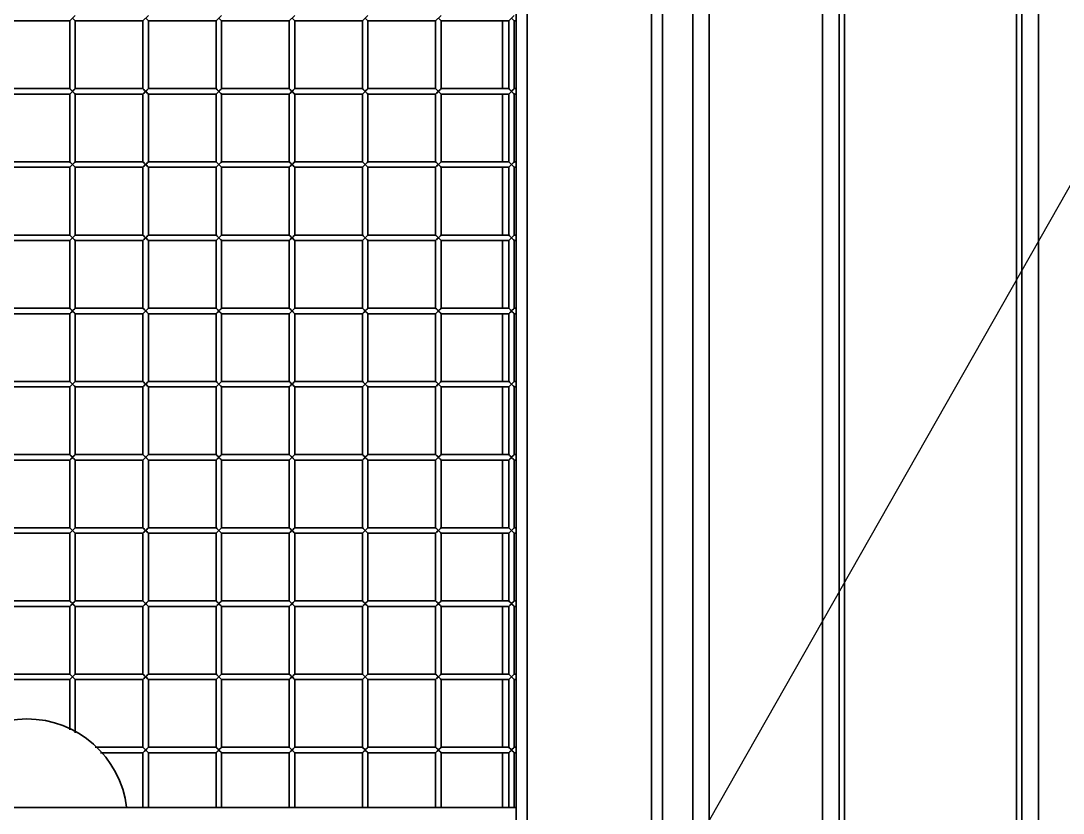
# Model space of a CAD drawing. Header units: millimetres. Extents: x 32496 to 166256, y 3504 to 23939.
# Drawn here: x 145660 to 146230, y 12489 to 12922 of the extents above; entities that cross this region are included whole.
import ezdxf

# ---------------------------------------------------------------- set-up
doc = ezdxf.new("R2010")
doc.units = ezdxf.units.MM
doc.layers.get('0').update_dxf_attribs({"lineweight": 35})
doc.layers.add('THICK', color=7, linetype='Continuous', lineweight=0)
doc.styles.add('TH_GBDIM', font='仿宋_GB2312.ttf', dxfattribs={"width": 0.8})
doc.dimstyles.new('TH_GBDIM', dxfattribs={"dimscale": 42, "dimtxt": 3, "dimasz": 3, "dimexe": 1.2, "dimexo": 0, "dimgap": 1, "dimtad": 1, "dimdec": 1, "dimdsep": 46, "dimtxsty": 'TH_GBDIM', "dimcen": 2.5, "dimdle": 252, "dimclrd": 4, "dimclre": 4, "dimclrt": 3, "dimadec": 0, "dimazin": 2, "dimtfac": 0.714286, "dimtdec": 1, "dimtmove": 0, "dimatfit": 3, "dimfxl": 1, "dimtolj": 1, "dimarcsym": 0})

# ---------------------------------------------------------------- blocks, each defined once
blk = doc.blocks.new('8-1250')
at = {"linetype": 'Continuous'}
for p, q in [((-2498.13, -34671.29), (-2498.13, -32152.29)), ((-2489.13, -32152.29), (-2489.13, -34671.29)), ((-2486.13, -32152.29), (-2486.13, -34671.29)), ((-2392.13, -32152.29), (-2392.13, -34671.29)), ((-2389.13, -32152.29), (-2389.13, -34671.29)), ((-2380.13, -32152.29), (-2380.13, -34671.29)), ((-2665.63, -33789.43), (-2665.63, -34414.79)), ((-2659.63, -34433.17), (-2659.63, -33790.41)), ((-2591.63, -33799.29), (-2591.63, -34424.29)), ((-2585.63, -34424.29), (-2585.63, -33799.29)), ((-2569.13, -34424.29), (-2569.13, -33799.29)), ((-2560.13, -34424.29), (-2560.13, -33799.29)), ((-2946.63, -33984.79), (-2909.63, -33984.79)), ((-2909.63, -33984.79), (-2906.63, -33981.79)), ((-2909.63, -33984.79), (-2909.63, -34021.79)), ((-2906.63, -33984.79), (-2908.13, -33983.29)), ((-2906.63, -33984.79), (-2906.63, -34021.79)), ((-2906.63, -33984.79), (-2869.63, -33984.79)), ((-2869.63, -33984.79), (-2866.63, -33981.79)), ((-2869.63, -33984.79), (-2869.63, -34021.79)), ((-2866.63, -33984.79), (-2868.13, -33983.29)), ((-2866.63, -33984.79), (-2866.63, -34021.79)), ((-2866.63, -33984.79), (-2829.63, -33984.79)), ((-2829.63, -33984.79), (-2826.63, -33981.79)), ((-2829.63, -33984.79), (-2829.63, -34021.79)), ((-2826.63, -33984.79), (-2828.13, -33983.29)), ((-2826.63, -33984.79), (-2826.63, -34021.79)), ((-2826.63, -33984.79), (-2789.63, -33984.79)), ((-2789.63, -33984.79), (-2786.63, -33981.79)), ((-2789.63, -33984.79), (-2789.63, -34021.79)), ((-2786.63, -33984.79), (-2788.13, -33983.29)), ((-2786.63, -33984.79), (-2786.63, -34021.79)), ((-2786.63, -33984.79), (-2749.63, -33984.79)), ((-2749.63, -33984.79), (-2746.63, -33981.79)), ((-2749.63, -33984.79), (-2749.63, -34021.79)), ((-2746.63, -33984.79), (-2748.13, -33983.29)), ((-2746.63, -33984.79), (-2746.63, -34021.79)), ((-2746.63, -33984.79), (-2709.63, -33984.79)), ((-2709.63, -33984.79), (-2706.63, -33981.79)), ((-2709.63, -33984.79), (-2709.63, -34021.79)), ((-2706.63, -33984.79), (-2708.13, -33983.29)), ((-2706.63, -33984.79), (-2706.63, -34021.79)), ((-2706.63, -33984.79), (-2669.63, -33984.79)), ((-2673.13, -34021.79), (-2673.13, -33984.79)), ((-2669.63, -33984.79), (-2666.63, -33981.79)), ((-2669.63, -33984.79), (-2669.63, -34021.79)), ((-2666.63, -33984.79), (-2668.13, -33983.29)), ((-2666.63, -33984.79), (-2666.63, -34021.79)), ((-2666.63, -33984.79), (-2665.63, -33984.79)), ((-2946.63, -34021.79), (-2909.63, -34021.79)), ((-2946.63, -34024.79), (-2909.63, -34024.79)), ((-2909.63, -34021.79), (-2908.13, -34023.29)), ((-2909.63, -34024.79), (-2906.63, -34021.79)), ((-2909.63, -34024.79), (-2909.63, -34061.79)), ((-2906.63, -34024.79), (-2908.13, -34023.29)), ((-2906.63, -34021.79), (-2869.63, -34021.79)), ((-2906.63, -34024.79), (-2906.63, -34061.79)), ((-2906.63, -34024.79), (-2869.63, -34024.79)), ((-2869.63, -34021.79), (-2868.13, -34023.29)), ((-2869.63, -34024.79), (-2866.63, -34021.79)), ((-2869.63, -34024.79), (-2869.63, -34061.79)), ((-2866.63, -34024.79), (-2868.13, -34023.29)), ((-2866.63, -34021.79), (-2829.63, -34021.79)), ((-2866.63, -34024.79), (-2866.63, -34061.79)), ((-2866.63, -34024.79), (-2829.63, -34024.79)), ((-2829.63, -34021.79), (-2828.13, -34023.29)), ((-2829.63, -34024.79), (-2826.63, -34021.79)), ((-2829.63, -34024.79), (-2829.63, -34061.79)), ((-2826.63, -34024.79), (-2828.13, -34023.29)), ((-2826.63, -34021.79), (-2789.63, -34021.79)), ((-2826.63, -34024.79), (-2826.63, -34061.79)), ((-2826.63, -34024.79), (-2789.63, -34024.79)), ((-2789.63, -34021.79), (-2788.13, -34023.29)), ((-2789.63, -34024.79), (-2786.63, -34021.79)), ((-2789.63, -34024.79), (-2789.63, -34061.79)), ((-2786.63, -34024.79), (-2788.13, -34023.29)), ((-2786.63, -34021.79), (-2749.63, -34021.79)), ((-2786.63, -34024.79), (-2786.63, -34061.79)), ((-2786.63, -34024.79), (-2749.63, -34024.79)), ((-2749.63, -34021.79), (-2748.13, -34023.29)), ((-2749.63, -34024.79), (-2746.63, -34021.79)), ((-2749.63, -34024.79), (-2749.63, -34061.79)), ((-2746.63, -34024.79), (-2748.13, -34023.29)), ((-2746.63, -34021.79), (-2709.63, -34021.79)), ((-2746.63, -34024.79), (-2746.63, -34061.79)), ((-2746.63, -34024.79), (-2709.63, -34024.79)), ((-2709.63, -34021.79), (-2708.13, -34023.29)), ((-2709.63, -34024.79), (-2706.63, -34021.79)), ((-2709.63, -34024.79), (-2709.63, -34061.79)), ((-2706.63, -34024.79), (-2708.13, -34023.29)), ((-2706.63, -34021.79), (-2669.63, -34021.79)), ((-2706.63, -34024.79), (-2706.63, -34061.79)), ((-2706.63, -34024.79), (-2669.63, -34024.79)), ((-2673.13, -34061.79), (-2673.13, -34024.79)), ((-2669.63, -34021.79), (-2668.13, -34023.29)), ((-2669.63, -34024.79), (-2666.63, -34021.79)), ((-2669.63, -34024.79), (-2669.63, -34061.79)), ((-2666.63, -34024.79), (-2668.13, -34023.29)), ((-2666.63, -34021.79), (-2665.63, -34021.79)), ((-2666.63, -34024.79), (-2666.63, -34061.79)), ((-2666.63, -34024.79), (-2665.63, -34024.79)), ((-2946.63, -34061.79), (-2909.63, -34061.79)), ((-2946.63, -34064.79), (-2909.63, -34064.79)), ((-2909.63, -34061.79), (-2908.13, -34063.29)), ((-2909.63, -34064.79), (-2906.63, -34061.79)), ((-2909.63, -34064.79), (-2909.63, -34101.79)), ((-2906.63, -34064.79), (-2908.13, -34063.29)), ((-2906.63, -34061.79), (-2869.63, -34061.79)), ((-2906.63, -34064.79), (-2906.63, -34101.79)), ((-2906.63, -34064.79), (-2869.63, -34064.79)), ((-2869.63, -34061.79), (-2868.13, -34063.29)), ((-2869.63, -34064.79), (-2866.63, -34061.79)), ((-2869.63, -34064.79), (-2869.63, -34101.79)), ((-2866.63, -34064.79), (-2868.13, -34063.29)), ((-2866.63, -34061.79), (-2829.63, -34061.79)), ((-2866.63, -34064.79), (-2866.63, -34101.79)), ((-2866.63, -34064.79), (-2829.63, -34064.79)), ((-2829.63, -34061.79), (-2828.13, -34063.29)), ((-2829.63, -34064.79), (-2826.63, -34061.79)), ((-2829.63, -34064.79), (-2829.63, -34101.79)), ((-2826.63, -34064.79), (-2828.13, -34063.29)), ((-2826.63, -34061.79), (-2789.63, -34061.79)), ((-2826.63, -34064.79), (-2826.63, -34101.79)), ((-2826.63, -34064.79), (-2789.63, -34064.79)), ((-2789.63, -34061.79), (-2788.13, -34063.29)), ((-2789.63, -34064.79), (-2786.63, -34061.79)), ((-2789.63, -34064.79), (-2789.63, -34101.79)), ((-2786.63, -34064.79), (-2788.13, -34063.29)), ((-2786.63, -34061.79), (-2749.63, -34061.79)), ((-2786.63, -34064.79), (-2786.63, -34101.79)), ((-2786.63, -34064.79), (-2749.63, -34064.79)), ((-2749.63, -34061.79), (-2748.13, -34063.29)), ((-2749.63, -34064.79), (-2746.63, -34061.79)), ((-2749.63, -34064.79), (-2749.63, -34101.79)), ((-2746.63, -34064.79), (-2748.13, -34063.29)), ((-2746.63, -34061.79), (-2709.63, -34061.79)), ((-2746.63, -34064.79), (-2746.63, -34101.79)), ((-2746.63, -34064.79), (-2709.63, -34064.79)), ((-2709.63, -34061.79), (-2708.13, -34063.29)), ((-2709.63, -34064.79), (-2706.63, -34061.79)), ((-2709.63, -34064.79), (-2709.63, -34101.79)), ((-2706.63, -34064.79), (-2708.13, -34063.29)), ((-2706.63, -34061.79), (-2669.63, -34061.79)), ((-2706.63, -34064.79), (-2706.63, -34101.79)), ((-2706.63, -34064.79), (-2669.63, -34064.79)), ((-2673.13, -34101.79), (-2673.13, -34064.79)), ((-2669.63, -34061.79), (-2668.13, -34063.29)), ((-2669.63, -34064.79), (-2666.63, -34061.79)), ((-2669.63, -34064.79), (-2669.63, -34101.79)), ((-2666.63, -34064.79), (-2668.13, -34063.29)), ((-2666.63, -34061.79), (-2665.63, -34061.79)), ((-2666.63, -34064.79), (-2666.63, -34101.79)), ((-2666.63, -34064.79), (-2665.63, -34064.79)), ((-2946.63, -34101.79), (-2909.63, -34101.79)), ((-2946.63, -34104.79), (-2909.63, -34104.79)), ((-2909.63, -34101.79), (-2908.13, -34103.29)), ((-2909.63, -34104.79), (-2906.63, -34101.79)), ((-2909.63, -34104.79), (-2909.63, -34141.79)), ((-2906.63, -34104.79), (-2908.13, -34103.29)), ((-2906.63, -34101.79), (-2869.63, -34101.79)), ((-2906.63, -34104.79), (-2906.63, -34141.79)), ((-2906.63, -34104.79), (-2869.63, -34104.79)), ((-2869.63, -34101.79), (-2868.13, -34103.29)), ((-2869.63, -34104.79), (-2866.63, -34101.79)), ((-2869.63, -34104.79), (-2869.63, -34141.79)), ((-2866.63, -34104.79), (-2868.13, -34103.29)), ((-2866.63, -34101.79), (-2829.63, -34101.79)), ((-2866.63, -34104.79), (-2866.63, -34141.79)), ((-2866.63, -34104.79), (-2829.63, -34104.79)), ((-2829.63, -34101.79), (-2828.13, -34103.29)), ((-2829.63, -34104.79), (-2826.63, -34101.79)), ((-2829.63, -34104.79), (-2829.63, -34141.79)), ((-2826.63, -34104.79), (-2828.13, -34103.29)), ((-2826.63, -34101.79), (-2789.63, -34101.79)), ((-2826.63, -34104.79), (-2826.63, -34141.79)), ((-2826.63, -34104.79), (-2789.63, -34104.79)), ((-2789.63, -34101.79), (-2788.13, -34103.29)), ((-2789.63, -34104.79), (-2786.63, -34101.79)), ((-2789.63, -34104.79), (-2789.63, -34141.79)), ((-2786.63, -34104.79), (-2788.13, -34103.29)), ((-2786.63, -34101.79), (-2749.63, -34101.79)), ((-2786.63, -34104.79), (-2786.63, -34141.79)), ((-2786.63, -34104.79), (-2749.63, -34104.79)), ((-2749.63, -34101.79), (-2748.13, -34103.29)), ((-2749.63, -34104.79), (-2746.63, -34101.79)), ((-2749.63, -34104.79), (-2749.63, -34141.79)), ((-2746.63, -34104.79), (-2748.13, -34103.29)), ((-2746.63, -34101.79), (-2709.63, -34101.79)), ((-2746.63, -34104.79), (-2746.63, -34141.79)), ((-2746.63, -34104.79), (-2709.63, -34104.79)), ((-2709.63, -34101.79), (-2708.13, -34103.29)), ((-2709.63, -34104.79), (-2706.63, -34101.79)), ((-2709.63, -34104.79), (-2709.63, -34141.79)), ((-2706.63, -34104.79), (-2708.13, -34103.29)), ((-2706.63, -34101.79), (-2669.63, -34101.79)), ((-2706.63, -34104.79), (-2706.63, -34141.79)), ((-2706.63, -34104.79), (-2669.63, -34104.79)), ((-2673.13, -34141.79), (-2673.13, -34104.79)), ((-2669.63, -34101.79), (-2668.13, -34103.29)), ((-2669.63, -34104.79), (-2666.63, -34101.79)), ((-2669.63, -34104.79), (-2669.63, -34141.79)), ((-2666.63, -34104.79), (-2668.13, -34103.29)), ((-2666.63, -34101.79), (-2665.63, -34101.79)), ((-2666.63, -34104.79), (-2666.63, -34141.79)), ((-2666.63, -34104.79), (-2665.63, -34104.79)), ((-2946.63, -34141.79), (-2909.63, -34141.79)), ((-2946.63, -34144.79), (-2909.63, -34144.79)), ((-2909.63, -34141.79), (-2908.13, -34143.29)), ((-2909.63, -34144.79), (-2906.63, -34141.79)), ((-2909.63, -34144.79), (-2909.63, -34181.79)), ((-2906.63, -34144.79), (-2908.13, -34143.29)), ((-2906.63, -34141.79), (-2869.63, -34141.79)), ((-2906.63, -34144.79), (-2906.63, -34181.79)), ((-2906.63, -34144.79), (-2869.63, -34144.79)), ((-2869.63, -34141.79), (-2868.13, -34143.29)), ((-2869.63, -34144.79), (-2866.63, -34141.79)), ((-2869.63, -34144.79), (-2869.63, -34181.79)), ((-2866.63, -34144.79), (-2868.13, -34143.29)), ((-2866.63, -34141.79), (-2829.63, -34141.79)), ((-2866.63, -34144.79), (-2866.63, -34181.79)), ((-2866.63, -34144.79), (-2829.63, -34144.79)), ((-2829.63, -34141.79), (-2828.13, -34143.29)), ((-2829.63, -34144.79), (-2826.63, -34141.79)), ((-2829.63, -34144.79), (-2829.63, -34181.79)), ((-2826.63, -34144.79), (-2828.13, -34143.29)), ((-2826.63, -34141.79), (-2789.63, -34141.79)), ((-2826.63, -34144.79), (-2826.63, -34181.79)), ((-2826.63, -34144.79), (-2789.63, -34144.79)), ((-2789.63, -34141.79), (-2788.13, -34143.29)), ((-2789.63, -34144.79), (-2786.63, -34141.79)), ((-2789.63, -34144.79), (-2789.63, -34181.79)), ((-2786.63, -34144.79), (-2788.13, -34143.29)), ((-2786.63, -34141.79), (-2749.63, -34141.79)), ((-2786.63, -34144.79), (-2786.63, -34181.79)), ((-2786.63, -34144.79), (-2749.63, -34144.79)), ((-2749.63, -34141.79), (-2748.13, -34143.29)), ((-2749.63, -34144.79), (-2746.63, -34141.79)), ((-2749.63, -34144.79), (-2749.63, -34181.79)), ((-2746.63, -34144.79), (-2748.13, -34143.29)), ((-2746.63, -34141.79), (-2709.63, -34141.79)), ((-2746.63, -34144.79), (-2746.63, -34181.79)), ((-2746.63, -34144.79), (-2709.63, -34144.79)), ((-2709.63, -34141.79), (-2708.13, -34143.29)), ((-2709.63, -34144.79), (-2706.63, -34141.79)), ((-2709.63, -34144.79), (-2709.63, -34181.79)), ((-2706.63, -34144.79), (-2708.13, -34143.29)), ((-2706.63, -34141.79), (-2669.63, -34141.79)), ((-2706.63, -34144.79), (-2706.63, -34181.79)), ((-2706.63, -34144.79), (-2669.63, -34144.79)), ((-2673.13, -34181.79), (-2673.13, -34144.79)), ((-2669.63, -34141.79), (-2668.13, -34143.29)), ((-2669.63, -34144.79), (-2666.63, -34141.79)), ((-2669.63, -34144.79), (-2669.63, -34181.79)), ((-2666.63, -34144.79), (-2668.13, -34143.29)), ((-2666.63, -34141.79), (-2665.63, -34141.79)), ((-2666.63, -34144.79), (-2666.63, -34181.79)), ((-2666.63, -34144.79), (-2665.63, -34144.79)), ((-2946.63, -34181.79), (-2909.63, -34181.79)), ((-2946.63, -34184.79), (-2909.63, -34184.79)), ((-2909.63, -34181.79), (-2908.13, -34183.29)), ((-2909.63, -34184.79), (-2906.63, -34181.79)), ((-2909.63, -34184.79), (-2909.63, -34221.79)), ((-2906.63, -34184.79), (-2908.13, -34183.29)), ((-2906.63, -34181.79), (-2869.63, -34181.79)), ((-2906.63, -34184.79), (-2906.63, -34221.79)), ((-2906.63, -34184.79), (-2869.63, -34184.79)), ((-2869.63, -34181.79), (-2868.13, -34183.29)), ((-2869.63, -34184.79), (-2866.63, -34181.79)), ((-2869.63, -34184.79), (-2869.63, -34221.79)), ((-2866.63, -34184.79), (-2868.13, -34183.29)), ((-2866.63, -34181.79), (-2829.63, -34181.79)), ((-2866.63, -34184.79), (-2866.63, -34221.79)), ((-2866.63, -34184.79), (-2829.63, -34184.79)), ((-2829.63, -34181.79), (-2828.13, -34183.29)), ((-2829.63, -34184.79), (-2826.63, -34181.79)), ((-2829.63, -34184.79), (-2829.63, -34221.79)), ((-2826.63, -34184.79), (-2828.13, -34183.29)), ((-2826.63, -34181.79), (-2789.63, -34181.79)), ((-2826.63, -34184.79), (-2826.63, -34221.79)), ((-2826.63, -34184.79), (-2789.63, -34184.79)), ((-2789.63, -34181.79), (-2788.13, -34183.29)), ((-2789.63, -34184.79), (-2786.63, -34181.79)), ((-2789.63, -34184.79), (-2789.63, -34221.79)), ((-2786.63, -34184.79), (-2788.13, -34183.29)), ((-2786.63, -34181.79), (-2749.63, -34181.79)), ((-2786.63, -34184.79), (-2786.63, -34221.79)), ((-2786.63, -34184.79), (-2749.63, -34184.79)), ((-2749.63, -34181.79), (-2748.13, -34183.29)), ((-2749.63, -34184.79), (-2746.63, -34181.79)), ((-2749.63, -34184.79), (-2749.63, -34221.79)), ((-2746.63, -34184.79), (-2748.13, -34183.29)), ((-2746.63, -34181.79), (-2709.63, -34181.79)), ((-2746.63, -34184.79), (-2746.63, -34221.79)), ((-2746.63, -34184.79), (-2709.63, -34184.79)), ((-2709.63, -34181.79), (-2708.13, -34183.29)), ((-2709.63, -34184.79), (-2706.63, -34181.79)), ((-2709.63, -34184.79), (-2709.63, -34221.79)), ((-2706.63, -34184.79), (-2708.13, -34183.29)), ((-2706.63, -34181.79), (-2669.63, -34181.79)), ((-2706.63, -34184.79), (-2706.63, -34221.79)), ((-2706.63, -34184.79), (-2669.63, -34184.79)), ((-2673.13, -34221.79), (-2673.13, -34184.79)), ((-2669.63, -34181.79), (-2668.13, -34183.29)), ((-2669.63, -34184.79), (-2666.63, -34181.79)), ((-2669.63, -34184.79), (-2669.63, -34221.79)), ((-2666.63, -34184.79), (-2668.13, -34183.29)), ((-2666.63, -34181.79), (-2665.63, -34181.79)), ((-2666.63, -34184.79), (-2666.63, -34221.79)), ((-2666.63, -34184.79), (-2665.63, -34184.79)), ((-2946.63, -34221.79), (-2909.63, -34221.79)), ((-2946.63, -34224.79), (-2909.63, -34224.79)), ((-2909.63, -34221.79), (-2908.13, -34223.29)), ((-2909.63, -34224.79), (-2906.63, -34221.79)), ((-2909.63, -34224.79), (-2909.63, -34261.79)), ((-2906.63, -34224.79), (-2908.13, -34223.29)), ((-2906.63, -34221.79), (-2869.63, -34221.79)), ((-2906.63, -34224.79), (-2906.63, -34261.79)), ((-2906.63, -34224.79), (-2869.63, -34224.79)), ((-2869.63, -34221.79), (-2868.13, -34223.29)), ((-2869.63, -34224.79), (-2866.63, -34221.79)), ((-2869.63, -34224.79), (-2869.63, -34261.79)), ((-2866.63, -34224.79), (-2868.13, -34223.29)), ((-2866.63, -34221.79), (-2829.63, -34221.79)), ((-2866.63, -34224.79), (-2866.63, -34261.79)), ((-2866.63, -34224.79), (-2829.63, -34224.79)), ((-2829.63, -34221.79), (-2828.13, -34223.29)), ((-2829.63, -34224.79), (-2826.63, -34221.79)), ((-2829.63, -34224.79), (-2829.63, -34261.79)), ((-2826.63, -34224.79), (-2828.13, -34223.29)), ((-2826.63, -34221.79), (-2789.63, -34221.79)), ((-2826.63, -34224.79), (-2826.63, -34261.79)), ((-2826.63, -34224.79), (-2789.63, -34224.79)), ((-2789.63, -34221.79), (-2788.13, -34223.29)), ((-2789.63, -34224.79), (-2786.63, -34221.79)), ((-2789.63, -34224.79), (-2789.63, -34261.79)), ((-2786.63, -34224.79), (-2788.13, -34223.29)), ((-2786.63, -34221.79), (-2749.63, -34221.79)), ((-2786.63, -34224.79), (-2786.63, -34261.79)), ((-2786.63, -34224.79), (-2749.63, -34224.79)), ((-2749.63, -34221.79), (-2748.13, -34223.29)), ((-2749.63, -34224.79), (-2746.63, -34221.79)), ((-2749.63, -34224.79), (-2749.63, -34261.79)), ((-2746.63, -34224.79), (-2748.13, -34223.29)), ((-2746.63, -34221.79), (-2709.63, -34221.79)), ((-2746.63, -34224.79), (-2746.63, -34261.79)), ((-2746.63, -34224.79), (-2709.63, -34224.79)), ((-2709.63, -34221.79), (-2708.13, -34223.29)), ((-2709.63, -34224.79), (-2706.63, -34221.79)), ((-2709.63, -34224.79), (-2709.63, -34261.79)), ((-2706.63, -34224.79), (-2708.13, -34223.29)), ((-2706.63, -34221.79), (-2669.63, -34221.79)), ((-2706.63, -34224.79), (-2706.63, -34261.79)), ((-2706.63, -34224.79), (-2669.63, -34224.79)), ((-2673.13, -34261.79), (-2673.13, -34224.79)), ((-2669.63, -34221.79), (-2668.13, -34223.29)), ((-2669.63, -34224.79), (-2666.63, -34221.79)), ((-2669.63, -34224.79), (-2669.63, -34261.79)), ((-2666.63, -34224.79), (-2668.13, -34223.29)), ((-2666.63, -34221.79), (-2665.63, -34221.79)), ((-2666.63, -34224.79), (-2666.63, -34261.79)), ((-2666.63, -34224.79), (-2665.63, -34224.79)), ((-2946.63, -34261.79), (-2909.63, -34261.79)), ((-2909.63, -34261.79), (-2908.13, -34263.29)), ((-2909.63, -34264.79), (-2906.63, -34261.79)), ((-2906.63, -34264.79), (-2908.13, -34263.29)), ((-2906.63, -34261.79), (-2869.63, -34261.79)), ((-2869.63, -34261.79), (-2868.13, -34263.29)), ((-2869.63, -34264.79), (-2866.63, -34261.79)), ((-2866.63, -34264.79), (-2868.13, -34263.29)), ((-2866.63, -34261.79), (-2829.63, -34261.79)), ((-2829.63, -34261.79), (-2828.13, -34263.29)), ((-2829.63, -34264.79), (-2826.63, -34261.79)), ((-2826.63, -34264.79), (-2828.13, -34263.29)), ((-2826.63, -34261.79), (-2789.63, -34261.79)), ((-2789.63, -34261.79), (-2788.13, -34263.29)), ((-2789.63, -34264.79), (-2786.63, -34261.79)), ((-2786.63, -34264.79), (-2788.13, -34263.29)), ((-2786.63, -34261.79), (-2749.63, -34261.79)), ((-2749.63, -34261.79), (-2748.13, -34263.29)), ((-2749.63, -34264.79), (-2746.63, -34261.79)), ((-2746.63, -34264.79), (-2748.13, -34263.29)), ((-2746.63, -34261.79), (-2709.63, -34261.79)), ((-2709.63, -34261.79), (-2708.13, -34263.29)), ((-2709.63, -34264.79), (-2706.63, -34261.79)), ((-2706.63, -34264.79), (-2708.13, -34263.29)), ((-2706.63, -34261.79), (-2669.63, -34261.79)), ((-2669.63, -34261.79), (-2666.63, -34264.79)), ((-2669.63, -34264.79), (-2666.63, -34261.79)), ((-2666.63, -34261.79), (-2665.63, -34261.79)), ((-2946.63, -34264.79), (-2909.63, -34264.79)), ((-2909.63, -34264.79), (-2909.63, -34301.79)), ((-2906.63, -34264.79), (-2906.63, -34301.79)), ((-2906.63, -34264.79), (-2869.63, -34264.79)), ((-2869.63, -34264.79), (-2869.63, -34301.79)), ((-2866.63, -34264.79), (-2866.63, -34301.79)), ((-2866.63, -34264.79), (-2829.63, -34264.79)), ((-2829.63, -34264.79), (-2829.63, -34301.79)), ((-2826.63, -34264.79), (-2826.63, -34301.79)), ((-2826.63, -34264.79), (-2789.63, -34264.79)), ((-2789.63, -34264.79), (-2789.63, -34301.79)), ((-2786.63, -34264.79), (-2786.63, -34301.79)), ((-2786.63, -34264.79), (-2749.63, -34264.79)), ((-2749.63, -34264.79), (-2749.63, -34301.79)), ((-2746.63, -34264.79), (-2746.63, -34301.79)), ((-2746.63, -34264.79), (-2709.63, -34264.79)), ((-2709.63, -34264.79), (-2709.63, -34301.79)), ((-2706.63, -34264.79), (-2706.63, -34301.79)), ((-2706.63, -34264.79), (-2669.63, -34264.79)), ((-2673.13, -34301.79), (-2673.13, -34264.79)), ((-2669.63, -34264.79), (-2669.63, -34301.79)), ((-2666.63, -34264.79), (-2666.63, -34301.79)), ((-2666.63, -34264.79), (-2665.63, -34264.79)), ((-2946.63, -34301.79), (-2909.63, -34301.79)), ((-2909.63, -34301.79), (-2908.13, -34303.29)), ((-2909.63, -34304.79), (-2906.63, -34301.79)), ((-2906.63, -34304.79), (-2908.13, -34303.29)), ((-2906.63, -34301.79), (-2869.63, -34301.79)), ((-2869.63, -34301.79), (-2868.13, -34303.29)), ((-2869.63, -34304.79), (-2866.63, -34301.79)), ((-2866.63, -34304.79), (-2868.13, -34303.29)), ((-2866.63, -34301.79), (-2829.63, -34301.79)), ((-2829.63, -34301.79), (-2828.13, -34303.29)), ((-2829.63, -34304.79), (-2826.63, -34301.79)), ((-2826.63, -34304.79), (-2828.13, -34303.29)), ((-2826.63, -34301.79), (-2789.63, -34301.79)), ((-2789.63, -34301.79), (-2788.13, -34303.29)), ((-2789.63, -34304.79), (-2786.63, -34301.79)), ((-2786.63, -34304.79), (-2788.13, -34303.29)), ((-2786.63, -34301.79), (-2749.63, -34301.79)), ((-2749.63, -34301.79), (-2748.13, -34303.29)), ((-2749.63, -34304.79), (-2746.63, -34301.79)), ((-2746.63, -34304.79), (-2748.13, -34303.29)), ((-2746.63, -34301.79), (-2709.63, -34301.79)), ((-2709.63, -34301.79), (-2706.63, -34304.79)), ((-2709.63, -34304.79), (-2706.63, -34301.79)), ((-2706.63, -34301.79), (-2669.63, -34301.79)), ((-2669.63, -34301.79), (-2666.63, -34304.79)), ((-2669.63, -34304.79), (-2666.63, -34301.79)), ((-2666.63, -34301.79), (-2665.63, -34301.79)), ((-2946.63, -34304.79), (-2909.63, -34304.79)), ((-2909.63, -34304.79), (-2909.63, -34341.79)), ((-2906.63, -34304.79), (-2906.63, -34341.79)), ((-2906.63, -34304.79), (-2869.63, -34304.79)), ((-2869.63, -34304.79), (-2869.63, -34341.79)), ((-2866.63, -34304.79), (-2866.63, -34341.79)), ((-2866.63, -34304.79), (-2829.63, -34304.79)), ((-2829.63, -34304.79), (-2829.63, -34341.79)), ((-2826.63, -34304.79), (-2826.63, -34341.79)), ((-2826.63, -34304.79), (-2789.63, -34304.79)), ((-2789.63, -34304.79), (-2789.63, -34341.79)), ((-2786.63, -34304.79), (-2786.63, -34341.79)), ((-2786.63, -34304.79), (-2749.63, -34304.79)), ((-2749.63, -34304.79), (-2749.63, -34341.79)), ((-2746.63, -34304.79), (-2746.63, -34341.79)), ((-2746.63, -34304.79), (-2709.63, -34304.79)), ((-2709.63, -34304.79), (-2709.63, -34341.79)), ((-2706.63, -34304.79), (-2706.63, -34341.79)), ((-2706.63, -34304.79), (-2669.63, -34304.79)), ((-2673.13, -34341.79), (-2673.13, -34304.79)), ((-2669.63, -34304.79), (-2669.63, -34341.79)), ((-2666.63, -34304.79), (-2666.63, -34341.79)), ((-2666.63, -34304.79), (-2665.63, -34304.79)), ((-2946.63, -34341.79), (-2909.63, -34341.79)), ((-2909.63, -34341.79), (-2908.13, -34343.29)), ((-2909.63, -34344.79), (-2906.63, -34341.79)), ((-2906.63, -34344.79), (-2908.13, -34343.29)), ((-2906.63, -34341.79), (-2869.63, -34341.79)), ((-2869.63, -34341.79), (-2868.13, -34343.29)), ((-2869.63, -34344.79), (-2866.63, -34341.79)), ((-2866.63, -34344.79), (-2868.13, -34343.29)), ((-2866.63, -34341.79), (-2829.63, -34341.79)), ((-2829.63, -34341.79), (-2828.13, -34343.29)), ((-2829.63, -34344.79), (-2826.63, -34341.79)), ((-2826.63, -34344.79), (-2828.13, -34343.29)), ((-2826.63, -34341.79), (-2789.63, -34341.79)), ((-2789.63, -34341.79), (-2788.13, -34343.29)), ((-2789.63, -34344.79), (-2786.63, -34341.79)), ((-2786.63, -34344.79), (-2788.13, -34343.29)), ((-2786.63, -34341.79), (-2749.63, -34341.79)), ((-2749.63, -34341.79), (-2746.63, -34344.79)), ((-2749.63, -34344.79), (-2746.63, -34341.79)), ((-2746.63, -34341.79), (-2709.63, -34341.79)), ((-2709.63, -34341.79), (-2706.63, -34344.79)), ((-2709.63, -34344.79), (-2706.63, -34341.79)), ((-2706.63, -34341.79), (-2669.63, -34341.79)), ((-2669.63, -34341.79), (-2666.63, -34344.79)), ((-2669.63, -34344.79), (-2666.63, -34341.79)), ((-2666.63, -34341.79), (-2665.63, -34341.79)), ((-2946.63, -34344.79), (-2909.63, -34344.79)), ((-2909.63, -34344.79), (-2909.63, -34372.31)), ((-2906.63, -34344.79), (-2906.63, -34373.81)), ((-2906.63, -34344.79), (-2869.63, -34344.79)), ((-2869.63, -34344.79), (-2869.63, -34381.79)), ((-2866.63, -34344.79), (-2866.63, -34381.79)), ((-2866.63, -34344.79), (-2829.63, -34344.79)), ((-2829.63, -34344.79), (-2829.63, -34381.79)), ((-2826.63, -34344.79), (-2826.63, -34381.79)), ((-2826.63, -34344.79), (-2789.63, -34344.79)), ((-2789.63, -34344.79), (-2789.63, -34381.79)), ((-2786.63, -34344.79), (-2786.63, -34381.79)), ((-2786.63, -34344.79), (-2749.63, -34344.79)), ((-2749.63, -34344.79), (-2749.63, -34381.79)), ((-2746.63, -34344.79), (-2746.63, -34381.79)), ((-2746.63, -34344.79), (-2709.63, -34344.79)), ((-2709.63, -34344.79), (-2709.63, -34381.79)), ((-2706.63, -34344.79), (-2706.63, -34381.79)), ((-2706.63, -34344.79), (-2669.63, -34344.79)), ((-2673.13, -34381.79), (-2673.13, -34344.79)), ((-2669.63, -34344.79), (-2669.63, -34381.79)), ((-2666.63, -34344.79), (-2666.63, -34381.79)), ((-2666.63, -34344.79), (-2665.63, -34344.79)), ((-2895.84, -34381.79), (-2869.63, -34381.79)), ((-2869.63, -34381.79), (-2868.13, -34383.29)), ((-2869.63, -34384.79), (-2866.63, -34381.79)), ((-2866.63, -34384.79), (-2868.13, -34383.29)), ((-2866.63, -34381.79), (-2829.63, -34381.79)), ((-2829.63, -34381.79), (-2828.13, -34383.29)), ((-2829.63, -34384.79), (-2826.63, -34381.79)), ((-2826.63, -34384.79), (-2828.13, -34383.29)), ((-2826.63, -34381.79), (-2789.63, -34381.79)), ((-2789.63, -34381.79), (-2786.63, -34384.79)), ((-2789.63, -34384.79), (-2786.63, -34381.79)), ((-2786.63, -34381.79), (-2749.63, -34381.79)), ((-2749.63, -34381.79), (-2746.63, -34384.79)), ((-2749.63, -34384.79), (-2746.63, -34381.79)), ((-2746.63, -34381.79), (-2709.63, -34381.79)), ((-2709.63, -34381.79), (-2706.63, -34384.79)), ((-2709.63, -34384.79), (-2706.63, -34381.79)), ((-2706.63, -34381.79), (-2669.63, -34381.79)), ((-2669.63, -34381.79), (-2666.63, -34384.79)), ((-2669.63, -34384.79), (-2666.63, -34381.79)), ((-2666.63, -34381.79), (-2665.63, -34381.79)), ((-2892.81, -34384.79), (-2869.63, -34384.79)), ((-2869.63, -34384.79), (-2869.63, -34414.79)), ((-2866.63, -34384.79), (-2866.63, -34414.79)), ((-2866.63, -34384.79), (-2829.63, -34384.79)), ((-2829.63, -34384.79), (-2829.63, -34414.79)), ((-2826.63, -34384.79), (-2826.63, -34414.79)), ((-2826.63, -34384.79), (-2789.63, -34384.79)), ((-2789.63, -34384.79), (-2789.63, -34414.79)), ((-2786.63, -34384.79), (-2786.63, -34414.79)), ((-2786.63, -34384.79), (-2749.63, -34384.79)), ((-2749.63, -34384.79), (-2749.63, -34414.79)), ((-2746.63, -34384.79), (-2746.63, -34414.79)), ((-2746.63, -34384.79), (-2709.63, -34384.79)), ((-2709.63, -34384.79), (-2709.63, -34414.79)), ((-2706.63, -34384.79), (-2706.63, -34414.79)), ((-2706.63, -34384.79), (-2669.63, -34384.79)), ((-2673.13, -34414.79), (-2673.13, -34384.79)), ((-2669.63, -34384.79), (-2669.63, -34414.79)), ((-2666.63, -34384.79), (-2666.63, -34414.79)), ((-2666.63, -34384.79), (-2665.63, -34384.79)), ((-2665.63, -34414.79), (-3291.63, -34414.79)), ((-2665.63, -34434.15), (-2665.63, -34414.79))]:
    blk.add_line(p, q, dxfattribs=at)
for points in [[(-2909.51, -34021.9), (-2909.2, -34022.22), (-2908.71, -34022.71), (-2907.54, -34023.88)], [(-2908.13, -34023.29), (-2908.72, -34023.88), (-2909.19, -34024.35)], [(-2908.13, -34023.29), (-2907.54, -34022.7), (-2907.07, -34022.23), (-2906.74, -34021.9)], [(-2906.74, -34024.67), (-2907.07, -34024.35), (-2907.54, -34023.88)], [(-2869.51, -34021.9), (-2869.2, -34022.22), (-2868.71, -34022.71), (-2867.54, -34023.88)], [(-2868.13, -34023.29), (-2868.72, -34023.88), (-2869.19, -34024.35)], [(-2868.13, -34023.29), (-2867.54, -34022.7), (-2867.07, -34022.23), (-2866.74, -34021.9)], [(-2866.74, -34024.67), (-2867.07, -34024.35), (-2867.54, -34023.88)], [(-2829.51, -34021.9), (-2829.2, -34022.22), (-2828.71, -34022.71), (-2827.54, -34023.88)], [(-2828.13, -34023.29), (-2828.72, -34023.88), (-2829.19, -34024.35)], [(-2828.13, -34023.29), (-2827.54, -34022.7), (-2827.07, -34022.23), (-2826.74, -34021.9)], [(-2826.74, -34024.67), (-2827.07, -34024.35), (-2827.54, -34023.88)], [(-2789.51, -34021.9), (-2789.2, -34022.22), (-2788.71, -34022.71), (-2787.54, -34023.88)], [(-2788.13, -34023.29), (-2788.72, -34023.88), (-2789.19, -34024.35)], [(-2788.13, -34023.29), (-2787.54, -34022.7), (-2787.07, -34022.23), (-2786.74, -34021.9)], [(-2786.74, -34024.67), (-2787.07, -34024.35), (-2787.54, -34023.88)], [(-2749.51, -34021.9), (-2749.2, -34022.22), (-2748.71, -34022.71), (-2747.54, -34023.88)], [(-2748.13, -34023.29), (-2748.72, -34023.88), (-2749.19, -34024.35)], [(-2748.13, -34023.29), (-2747.54, -34022.7), (-2747.07, -34022.23), (-2746.74, -34021.9)], [(-2746.74, -34024.67), (-2747.07, -34024.35), (-2747.54, -34023.88)], [(-2709.51, -34021.9), (-2709.2, -34022.22), (-2708.71, -34022.71), (-2707.54, -34023.88)], [(-2708.13, -34023.29), (-2708.72, -34023.88), (-2709.19, -34024.35)], [(-2708.13, -34023.29), (-2707.54, -34022.7), (-2707.07, -34022.23), (-2706.74, -34021.9)], [(-2706.74, -34024.67), (-2707.07, -34024.35), (-2707.54, -34023.88)], [(-2669.51, -34021.9), (-2669.2, -34022.22), (-2668.71, -34022.71), (-2667.54, -34023.88)], [(-2668.13, -34023.29), (-2668.72, -34023.88), (-2669.19, -34024.35)], [(-2668.13, -34023.29), (-2667.54, -34022.7), (-2667.07, -34022.23), (-2666.74, -34021.9)], [(-2666.74, -34024.67), (-2667.07, -34024.35), (-2667.54, -34023.88)], [(-2909.51, -34061.9), (-2909.2, -34062.22), (-2908.71, -34062.71), (-2907.54, -34063.88)], [(-2908.13, -34063.29), (-2908.72, -34063.88), (-2909.19, -34064.35)], [(-2908.13, -34063.29), (-2907.54, -34062.7), (-2907.07, -34062.23), (-2906.74, -34061.9)], [(-2906.74, -34064.67), (-2907.07, -34064.35), (-2907.54, -34063.88)], [(-2869.51, -34061.9), (-2869.2, -34062.22), (-2868.71, -34062.71), (-2867.54, -34063.88)], [(-2868.13, -34063.29), (-2868.72, -34063.88), (-2869.19, -34064.35)], [(-2868.13, -34063.29), (-2867.54, -34062.7), (-2867.07, -34062.23), (-2866.74, -34061.9)], [(-2866.74, -34064.67), (-2867.07, -34064.35), (-2867.54, -34063.88)], [(-2829.51, -34061.9), (-2829.2, -34062.22), (-2828.71, -34062.71), (-2827.54, -34063.88)], [(-2828.13, -34063.29), (-2828.72, -34063.88), (-2829.19, -34064.35)], [(-2828.13, -34063.29), (-2827.54, -34062.7), (-2827.07, -34062.23), (-2826.74, -34061.9)], [(-2826.74, -34064.67), (-2827.07, -34064.35), (-2827.54, -34063.88)], [(-2789.51, -34061.9), (-2789.2, -34062.22), (-2788.71, -34062.71), (-2787.54, -34063.88)], [(-2788.13, -34063.29), (-2788.72, -34063.88), (-2789.19, -34064.35)], [(-2788.13, -34063.29), (-2787.54, -34062.7), (-2787.07, -34062.23), (-2786.74, -34061.9)], [(-2786.74, -34064.67), (-2787.07, -34064.35), (-2787.54, -34063.88)], [(-2749.51, -34061.9), (-2749.2, -34062.22), (-2748.71, -34062.71), (-2747.54, -34063.88)], [(-2748.13, -34063.29), (-2748.72, -34063.88), (-2749.19, -34064.35)], [(-2748.13, -34063.29), (-2747.54, -34062.7), (-2747.07, -34062.23), (-2746.74, -34061.9)], [(-2746.74, -34064.67), (-2747.07, -34064.35), (-2747.54, -34063.88)], [(-2709.51, -34061.9), (-2709.2, -34062.22), (-2708.71, -34062.71), (-2707.54, -34063.88)], [(-2708.13, -34063.29), (-2708.72, -34063.88), (-2709.19, -34064.35)], [(-2708.13, -34063.29), (-2707.54, -34062.7), (-2707.07, -34062.23), (-2706.74, -34061.9)], [(-2706.74, -34064.67), (-2707.07, -34064.35), (-2707.54, -34063.88)], [(-2669.51, -34061.9), (-2669.2, -34062.22), (-2668.71, -34062.71), (-2667.54, -34063.88)], [(-2668.13, -34063.29), (-2668.72, -34063.88), (-2669.19, -34064.35)], [(-2668.13, -34063.29), (-2667.54, -34062.7), (-2667.07, -34062.23), (-2666.74, -34061.9)], [(-2666.74, -34064.67), (-2667.07, -34064.35), (-2667.54, -34063.88)], [(-2909.51, -34101.9), (-2909.2, -34102.22), (-2908.71, -34102.71), (-2907.54, -34103.88)], [(-2908.13, -34103.29), (-2908.72, -34103.88), (-2909.19, -34104.35)], [(-2908.13, -34103.29), (-2907.54, -34102.7), (-2907.07, -34102.23), (-2906.74, -34101.9)], [(-2906.74, -34104.67), (-2907.07, -34104.35), (-2907.54, -34103.88)], [(-2869.51, -34101.9), (-2869.2, -34102.22), (-2868.71, -34102.71), (-2867.54, -34103.88)], [(-2868.13, -34103.29), (-2868.72, -34103.88), (-2869.19, -34104.35)], [(-2868.13, -34103.29), (-2867.54, -34102.7), (-2867.07, -34102.23), (-2866.74, -34101.9)], [(-2866.74, -34104.67), (-2867.07, -34104.35), (-2867.54, -34103.88)], [(-2829.51, -34101.9), (-2829.2, -34102.22), (-2828.71, -34102.71), (-2827.54, -34103.88)], [(-2828.13, -34103.29), (-2828.72, -34103.88), (-2829.19, -34104.35)], [(-2828.13, -34103.29), (-2827.54, -34102.7), (-2827.07, -34102.23), (-2826.74, -34101.9)], [(-2826.74, -34104.67), (-2827.07, -34104.35), (-2827.54, -34103.88)], [(-2789.51, -34101.9), (-2789.2, -34102.22), (-2788.71, -34102.71), (-2787.54, -34103.88)], [(-2788.13, -34103.29), (-2788.72, -34103.88), (-2789.19, -34104.35)], [(-2788.13, -34103.29), (-2787.54, -34102.7), (-2787.07, -34102.23), (-2786.74, -34101.9)], [(-2786.74, -34104.67), (-2787.07, -34104.35), (-2787.54, -34103.88)], [(-2749.51, -34101.9), (-2749.2, -34102.22), (-2748.71, -34102.71), (-2747.54, -34103.88)], [(-2748.13, -34103.29), (-2748.72, -34103.88), (-2749.19, -34104.35)], [(-2748.13, -34103.29), (-2747.54, -34102.7), (-2747.07, -34102.23), (-2746.74, -34101.9)], [(-2746.74, -34104.67), (-2747.07, -34104.35), (-2747.54, -34103.88)], [(-2709.51, -34101.9), (-2709.2, -34102.22), (-2708.71, -34102.71), (-2707.54, -34103.88)], [(-2708.13, -34103.29), (-2708.72, -34103.88), (-2709.19, -34104.35)], [(-2708.13, -34103.29), (-2707.54, -34102.7), (-2707.07, -34102.23), (-2706.74, -34101.9)], [(-2706.74, -34104.67), (-2707.07, -34104.35), (-2707.54, -34103.88)], [(-2669.51, -34101.9), (-2669.2, -34102.22), (-2668.71, -34102.71), (-2667.54, -34103.88)], [(-2668.13, -34103.29), (-2668.72, -34103.88), (-2669.19, -34104.35)], [(-2668.13, -34103.29), (-2667.54, -34102.7), (-2667.07, -34102.23), (-2666.74, -34101.9)], [(-2666.74, -34104.67), (-2667.07, -34104.35), (-2667.54, -34103.88)], [(-2909.51, -34141.9), (-2909.2, -34142.22), (-2908.71, -34142.71), (-2907.54, -34143.88)], [(-2908.13, -34143.29), (-2908.72, -34143.88), (-2909.19, -34144.35)], [(-2908.13, -34143.29), (-2907.54, -34142.7), (-2907.07, -34142.23), (-2906.74, -34141.9)], [(-2906.74, -34144.67), (-2907.07, -34144.35), (-2907.54, -34143.88)], [(-2869.51, -34141.9), (-2869.2, -34142.22), (-2868.71, -34142.71), (-2867.54, -34143.88)], [(-2868.13, -34143.29), (-2868.72, -34143.88), (-2869.19, -34144.35)], [(-2868.13, -34143.29), (-2867.54, -34142.7), (-2867.07, -34142.23), (-2866.74, -34141.9)], [(-2866.74, -34144.67), (-2867.07, -34144.35), (-2867.54, -34143.88)], [(-2829.51, -34141.9), (-2829.2, -34142.22), (-2828.71, -34142.71), (-2827.54, -34143.88)], [(-2828.13, -34143.29), (-2828.72, -34143.88), (-2829.19, -34144.35)], [(-2828.13, -34143.29), (-2827.54, -34142.7), (-2827.07, -34142.23), (-2826.74, -34141.9)], [(-2826.74, -34144.67), (-2827.07, -34144.35), (-2827.54, -34143.88)], [(-2789.51, -34141.9), (-2789.2, -34142.22), (-2788.71, -34142.71), (-2787.54, -34143.88)], [(-2788.13, -34143.29), (-2788.72, -34143.88), (-2789.19, -34144.35)], [(-2788.13, -34143.29), (-2787.54, -34142.7), (-2787.07, -34142.23), (-2786.74, -34141.9)], [(-2786.74, -34144.67), (-2787.07, -34144.35), (-2787.54, -34143.88)], [(-2749.51, -34141.9), (-2749.2, -34142.22), (-2748.71, -34142.71), (-2747.54, -34143.88)], [(-2748.13, -34143.29), (-2748.72, -34143.88), (-2749.19, -34144.35)], [(-2748.13, -34143.29), (-2747.54, -34142.7), (-2747.07, -34142.23), (-2746.74, -34141.9)], [(-2746.74, -34144.67), (-2747.07, -34144.35), (-2747.54, -34143.88)], [(-2709.51, -34141.9), (-2709.2, -34142.22), (-2708.71, -34142.71), (-2707.54, -34143.88)], [(-2708.13, -34143.29), (-2708.72, -34143.88), (-2709.19, -34144.35)], [(-2708.13, -34143.29), (-2707.54, -34142.7), (-2707.07, -34142.23), (-2706.74, -34141.9)], [(-2706.74, -34144.67), (-2707.07, -34144.35), (-2707.54, -34143.88)], [(-2669.51, -34141.9), (-2669.2, -34142.22), (-2668.71, -34142.71), (-2667.54, -34143.88)], [(-2668.13, -34143.29), (-2668.72, -34143.88), (-2669.19, -34144.35)], [(-2668.13, -34143.29), (-2667.54, -34142.7), (-2667.07, -34142.23), (-2666.74, -34141.9)], [(-2666.74, -34144.67), (-2667.07, -34144.35), (-2667.54, -34143.88)], [(-2909.51, -34181.9), (-2909.2, -34182.22), (-2908.71, -34182.71), (-2907.54, -34183.88)], [(-2908.13, -34183.29), (-2908.72, -34183.88), (-2909.19, -34184.35)], [(-2908.13, -34183.29), (-2907.54, -34182.7), (-2907.07, -34182.23), (-2906.74, -34181.9)], [(-2906.74, -34184.67), (-2907.07, -34184.35), (-2907.54, -34183.88)], [(-2869.51, -34181.9), (-2869.2, -34182.22), (-2868.71, -34182.71), (-2867.54, -34183.88)], [(-2868.13, -34183.29), (-2868.72, -34183.88), (-2869.19, -34184.35)], [(-2868.13, -34183.29), (-2867.54, -34182.7), (-2867.07, -34182.23), (-2866.74, -34181.9)], [(-2866.74, -34184.67), (-2867.07, -34184.35), (-2867.54, -34183.88)], [(-2829.51, -34181.9), (-2829.2, -34182.22), (-2828.71, -34182.71), (-2827.54, -34183.88)], [(-2828.13, -34183.29), (-2828.72, -34183.88), (-2829.19, -34184.35)], [(-2828.13, -34183.29), (-2827.54, -34182.7), (-2827.07, -34182.23), (-2826.74, -34181.9)], [(-2826.74, -34184.67), (-2827.07, -34184.35), (-2827.54, -34183.88)], [(-2789.51, -34181.9), (-2789.2, -34182.22), (-2788.71, -34182.71), (-2787.54, -34183.88)], [(-2788.13, -34183.29), (-2788.72, -34183.88), (-2789.19, -34184.35)], [(-2788.13, -34183.29), (-2787.54, -34182.7), (-2787.07, -34182.23), (-2786.74, -34181.9)], [(-2786.74, -34184.67), (-2787.07, -34184.35), (-2787.54, -34183.88)], [(-2749.51, -34181.9), (-2749.2, -34182.22), (-2748.71, -34182.71), (-2747.54, -34183.88)], [(-2748.13, -34183.29), (-2748.72, -34183.88), (-2749.19, -34184.35)], [(-2748.13, -34183.29), (-2747.54, -34182.7), (-2747.07, -34182.23), (-2746.74, -34181.9)], [(-2746.74, -34184.67), (-2747.07, -34184.35), (-2747.54, -34183.88)], [(-2709.51, -34181.9), (-2709.2, -34182.22), (-2708.71, -34182.71), (-2707.54, -34183.88)], [(-2708.13, -34183.29), (-2708.72, -34183.88), (-2709.19, -34184.35)], [(-2708.13, -34183.29), (-2707.54, -34182.7), (-2707.07, -34182.23), (-2706.74, -34181.9)], [(-2706.74, -34184.67), (-2707.07, -34184.35), (-2707.54, -34183.88)], [(-2669.51, -34181.9), (-2669.2, -34182.22), (-2668.71, -34182.71), (-2667.54, -34183.88)], [(-2668.13, -34183.29), (-2668.72, -34183.88), (-2669.19, -34184.35)], [(-2668.13, -34183.29), (-2667.54, -34182.7), (-2667.07, -34182.23), (-2666.74, -34181.9)], [(-2666.74, -34184.67), (-2667.07, -34184.35), (-2667.54, -34183.88)], [(-2909.51, -34221.9), (-2909.2, -34222.22), (-2908.71, -34222.71), (-2907.54, -34223.88)], [(-2908.13, -34223.29), (-2908.72, -34223.88), (-2909.19, -34224.35)], [(-2908.13, -34223.29), (-2907.54, -34222.7), (-2907.07, -34222.23), (-2906.74, -34221.9)], [(-2906.74, -34224.67), (-2907.07, -34224.35), (-2907.54, -34223.88)], [(-2869.51, -34221.9), (-2869.2, -34222.22), (-2868.71, -34222.71), (-2867.54, -34223.88)], [(-2868.13, -34223.29), (-2868.72, -34223.88), (-2869.19, -34224.35)], [(-2868.13, -34223.29), (-2867.54, -34222.7), (-2867.07, -34222.23), (-2866.74, -34221.9)], [(-2866.74, -34224.67), (-2867.07, -34224.35), (-2867.54, -34223.88)], [(-2829.51, -34221.9), (-2829.2, -34222.22), (-2828.71, -34222.71), (-2827.54, -34223.88)], [(-2828.13, -34223.29), (-2828.72, -34223.88), (-2829.19, -34224.35)], [(-2828.13, -34223.29), (-2827.54, -34222.7), (-2827.07, -34222.23), (-2826.74, -34221.9)], [(-2826.74, -34224.67), (-2827.07, -34224.35), (-2827.54, -34223.88)], [(-2789.51, -34221.9), (-2789.2, -34222.22), (-2788.71, -34222.71), (-2787.54, -34223.88)], [(-2788.13, -34223.29), (-2788.72, -34223.88), (-2789.19, -34224.35)], [(-2788.13, -34223.29), (-2787.54, -34222.7), (-2787.07, -34222.23), (-2786.74, -34221.9)], [(-2786.74, -34224.67), (-2787.07, -34224.35), (-2787.54, -34223.88)], [(-2749.51, -34221.9), (-2749.2, -34222.22), (-2748.71, -34222.71), (-2747.54, -34223.88)], [(-2748.13, -34223.29), (-2748.72, -34223.88), (-2749.19, -34224.35)], [(-2748.13, -34223.29), (-2747.54, -34222.7), (-2747.07, -34222.23), (-2746.74, -34221.9)], [(-2746.74, -34224.67), (-2747.07, -34224.35), (-2747.54, -34223.88)], [(-2709.51, -34221.9), (-2709.2, -34222.22), (-2708.71, -34222.71), (-2707.54, -34223.88)], [(-2708.13, -34223.29), (-2708.72, -34223.88), (-2709.19, -34224.35)], [(-2708.13, -34223.29), (-2707.54, -34222.7), (-2707.07, -34222.23), (-2706.74, -34221.9)], [(-2706.74, -34224.67), (-2707.07, -34224.35), (-2707.54, -34223.88)], [(-2669.51, -34221.9), (-2669.2, -34222.22), (-2668.71, -34222.71), (-2667.54, -34223.88)], [(-2668.13, -34223.29), (-2668.72, -34223.88), (-2669.19, -34224.35)], [(-2668.13, -34223.29), (-2667.54, -34222.7), (-2667.07, -34222.23), (-2666.74, -34221.9)], [(-2666.74, -34224.67), (-2667.07, -34224.35), (-2667.54, -34223.88)], [(-2909.51, -34261.9), (-2909.2, -34262.22), (-2908.71, -34262.71), (-2907.54, -34263.88)], [(-2908.13, -34263.29), (-2908.72, -34263.88), (-2909.19, -34264.35)], [(-2908.13, -34263.29), (-2907.54, -34262.7), (-2907.07, -34262.23), (-2906.74, -34261.9)], [(-2906.74, -34264.67), (-2907.07, -34264.35), (-2907.54, -34263.88)], [(-2869.51, -34261.9), (-2869.2, -34262.22), (-2868.71, -34262.71), (-2867.54, -34263.88)], [(-2868.13, -34263.29), (-2868.72, -34263.88), (-2869.19, -34264.35)], [(-2868.13, -34263.29), (-2867.54, -34262.7), (-2867.07, -34262.23), (-2866.74, -34261.9)], [(-2866.74, -34264.67), (-2867.07, -34264.35), (-2867.54, -34263.88)], [(-2829.51, -34261.9), (-2829.2, -34262.22), (-2828.71, -34262.71), (-2827.54, -34263.88)], [(-2828.13, -34263.29), (-2828.72, -34263.88), (-2829.19, -34264.35)], [(-2828.13, -34263.29), (-2827.54, -34262.7), (-2827.07, -34262.23), (-2826.74, -34261.9)], [(-2826.74, -34264.67), (-2827.07, -34264.35), (-2827.54, -34263.88)], [(-2789.51, -34261.9), (-2789.2, -34262.22), (-2788.71, -34262.71), (-2787.54, -34263.88)], [(-2788.13, -34263.29), (-2788.72, -34263.88), (-2789.19, -34264.35)], [(-2788.13, -34263.29), (-2787.54, -34262.7), (-2787.07, -34262.23), (-2786.74, -34261.9)], [(-2786.74, -34264.67), (-2787.07, -34264.35), (-2787.54, -34263.88)], [(-2749.51, -34261.9), (-2749.2, -34262.22), (-2748.71, -34262.71), (-2747.54, -34263.88)], [(-2748.13, -34263.29), (-2748.72, -34263.88), (-2749.19, -34264.35)], [(-2748.13, -34263.29), (-2747.54, -34262.7), (-2747.07, -34262.23), (-2746.74, -34261.9)], [(-2746.74, -34264.67), (-2747.07, -34264.35), (-2747.54, -34263.88)], [(-2709.51, -34261.9), (-2709.2, -34262.22), (-2708.71, -34262.71), (-2707.54, -34263.88)], [(-2708.13, -34263.29), (-2708.72, -34263.88), (-2709.19, -34264.35)], [(-2708.13, -34263.29), (-2707.54, -34262.7), (-2707.07, -34262.23), (-2706.74, -34261.9)], [(-2706.74, -34264.67), (-2707.07, -34264.35), (-2707.54, -34263.88)], [(-2669.63, -34261.79), (-2669.2, -34262.22), (-2668.71, -34262.71), (-2667.54, -34263.88)], [(-2668.13, -34263.29), (-2668.72, -34263.88), (-2669.19, -34264.35)], [(-2668.13, -34263.29), (-2667.54, -34262.7), (-2667.07, -34262.23), (-2666.74, -34261.9)], [(-2666.74, -34264.67), (-2667.07, -34264.35), (-2667.54, -34263.88)], [(-2909.51, -34301.9), (-2909.2, -34302.22), (-2908.71, -34302.71), (-2907.54, -34303.88)], [(-2908.13, -34303.29), (-2908.72, -34303.88), (-2909.19, -34304.35)], [(-2908.13, -34303.29), (-2907.54, -34302.7), (-2907.07, -34302.23), (-2906.74, -34301.9)], [(-2906.74, -34304.67), (-2907.07, -34304.35), (-2907.54, -34303.88)], [(-2869.51, -34301.9), (-2869.2, -34302.22), (-2868.71, -34302.71), (-2867.54, -34303.88)], [(-2868.13, -34303.29), (-2868.72, -34303.88), (-2869.19, -34304.35)], [(-2868.13, -34303.29), (-2867.54, -34302.7), (-2867.07, -34302.23), (-2866.74, -34301.9)], [(-2866.74, -34304.67), (-2867.07, -34304.35), (-2867.54, -34303.88)], [(-2829.51, -34301.9), (-2829.2, -34302.22), (-2828.71, -34302.71), (-2827.54, -34303.88)], [(-2828.13, -34303.29), (-2828.72, -34303.88), (-2829.19, -34304.35)], [(-2828.13, -34303.29), (-2827.54, -34302.7), (-2827.07, -34302.23), (-2826.74, -34301.9)], [(-2826.74, -34304.67), (-2827.07, -34304.35), (-2827.54, -34303.88)], [(-2789.51, -34301.9), (-2789.2, -34302.22), (-2788.71, -34302.71), (-2787.54, -34303.88)], [(-2788.13, -34303.29), (-2788.72, -34303.88), (-2789.19, -34304.35)], [(-2788.13, -34303.29), (-2787.54, -34302.7), (-2787.07, -34302.23), (-2786.74, -34301.9)], [(-2786.74, -34304.67), (-2787.07, -34304.35), (-2787.54, -34303.88)], [(-2749.51, -34301.9), (-2749.2, -34302.22), (-2748.71, -34302.71), (-2747.54, -34303.88)], [(-2748.13, -34303.29), (-2748.72, -34303.88), (-2749.19, -34304.35)], [(-2748.13, -34303.29), (-2747.54, -34302.7), (-2747.07, -34302.23), (-2746.74, -34301.9)], [(-2746.74, -34304.67), (-2747.07, -34304.35), (-2747.54, -34303.88)], [(-2709.63, -34301.79), (-2709.2, -34302.22), (-2708.71, -34302.71), (-2707.54, -34303.88)], [(-2708.13, -34303.29), (-2708.72, -34303.88), (-2709.19, -34304.35)], [(-2708.13, -34303.29), (-2707.54, -34302.7), (-2707.07, -34302.23), (-2706.74, -34301.9)], [(-2706.74, -34304.67), (-2707.07, -34304.35), (-2707.54, -34303.88)], [(-2669.63, -34301.79), (-2669.2, -34302.22), (-2668.71, -34302.71), (-2667.54, -34303.88)], [(-2668.13, -34303.29), (-2668.72, -34303.88), (-2669.19, -34304.35)], [(-2668.13, -34303.29), (-2667.54, -34302.7), (-2667.07, -34302.23), (-2666.74, -34301.9)], [(-2666.74, -34304.67), (-2667.07, -34304.35), (-2667.54, -34303.88)], [(-2909.51, -34341.9), (-2909.2, -34342.22), (-2908.71, -34342.71), (-2907.54, -34343.88)], [(-2908.13, -34343.29), (-2908.72, -34343.88), (-2909.19, -34344.35)], [(-2908.13, -34343.29), (-2907.54, -34342.7), (-2907.07, -34342.23), (-2906.74, -34341.9)], [(-2906.74, -34344.67), (-2907.07, -34344.35), (-2907.54, -34343.88)], [(-2869.51, -34341.9), (-2869.2, -34342.22), (-2868.71, -34342.71), (-2867.54, -34343.88)], [(-2868.13, -34343.29), (-2868.72, -34343.88), (-2869.19, -34344.35)], [(-2868.13, -34343.29), (-2867.54, -34342.7), (-2867.07, -34342.23), (-2866.74, -34341.9)], [(-2866.74, -34344.67), (-2867.07, -34344.35), (-2867.54, -34343.88)], [(-2829.51, -34341.9), (-2829.2, -34342.22), (-2828.71, -34342.71), (-2827.54, -34343.88)], [(-2828.13, -34343.29), (-2828.72, -34343.88), (-2829.19, -34344.35)], [(-2828.13, -34343.29), (-2827.54, -34342.7), (-2827.07, -34342.23), (-2826.74, -34341.9)], [(-2826.74, -34344.67), (-2827.07, -34344.35), (-2827.54, -34343.88)], [(-2789.51, -34341.9), (-2789.2, -34342.22), (-2788.71, -34342.71), (-2787.54, -34343.88)], [(-2788.13, -34343.29), (-2788.72, -34343.88), (-2789.19, -34344.35)], [(-2788.13, -34343.29), (-2787.54, -34342.7), (-2787.07, -34342.23), (-2786.74, -34341.9)], [(-2786.74, -34344.67), (-2787.07, -34344.35), (-2787.54, -34343.88)], [(-2749.63, -34341.79), (-2749.2, -34342.22), (-2748.71, -34342.71), (-2747.54, -34343.88)], [(-2748.13, -34343.29), (-2748.72, -34343.88), (-2749.19, -34344.35)], [(-2748.13, -34343.29), (-2747.54, -34342.7), (-2747.07, -34342.23), (-2746.74, -34341.9)], [(-2746.74, -34344.67), (-2747.07, -34344.35), (-2747.54, -34343.88)], [(-2709.63, -34341.79), (-2709.2, -34342.22), (-2708.71, -34342.71), (-2707.54, -34343.88)], [(-2708.13, -34343.29), (-2708.72, -34343.88), (-2709.19, -34344.35)], [(-2708.13, -34343.29), (-2707.54, -34342.7), (-2707.07, -34342.23), (-2706.74, -34341.9)], [(-2706.74, -34344.67), (-2707.07, -34344.35), (-2707.54, -34343.88)], [(-2669.63, -34341.79), (-2669.2, -34342.22), (-2668.71, -34342.71), (-2667.54, -34343.88)], [(-2668.13, -34343.29), (-2668.72, -34343.88), (-2669.19, -34344.35)], [(-2668.13, -34343.29), (-2667.54, -34342.7), (-2667.07, -34342.23), (-2666.74, -34341.9)], [(-2666.74, -34344.67), (-2667.07, -34344.35), (-2667.54, -34343.88)], [(-2869.51, -34381.9), (-2869.2, -34382.22), (-2868.71, -34382.71), (-2867.54, -34383.88)], [(-2868.13, -34383.29), (-2868.72, -34383.88), (-2869.19, -34384.35)], [(-2868.13, -34383.29), (-2867.54, -34382.7), (-2867.07, -34382.23), (-2866.74, -34381.9)], [(-2866.74, -34384.67), (-2867.07, -34384.35), (-2867.54, -34383.88)], [(-2829.51, -34381.9), (-2829.2, -34382.22), (-2828.71, -34382.71), (-2827.54, -34383.88)], [(-2828.13, -34383.29), (-2828.72, -34383.88), (-2829.19, -34384.35)], [(-2828.13, -34383.29), (-2827.54, -34382.7), (-2827.07, -34382.23), (-2826.74, -34381.9)], [(-2826.74, -34384.67), (-2827.07, -34384.35), (-2827.54, -34383.88)], [(-2789.63, -34381.79), (-2789.2, -34382.22), (-2788.71, -34382.71), (-2787.54, -34383.88)], [(-2788.13, -34383.29), (-2788.72, -34383.88), (-2789.19, -34384.35)], [(-2788.13, -34383.29), (-2787.54, -34382.7), (-2787.07, -34382.23), (-2786.74, -34381.9)], [(-2786.74, -34384.67), (-2787.07, -34384.35), (-2787.54, -34383.88)], [(-2749.63, -34381.79), (-2749.2, -34382.22), (-2748.71, -34382.71), (-2747.54, -34383.88)], [(-2748.13, -34383.29), (-2748.72, -34383.88), (-2749.19, -34384.35)], [(-2748.13, -34383.29), (-2747.54, -34382.7), (-2747.07, -34382.23), (-2746.74, -34381.9)], [(-2746.74, -34384.67), (-2747.07, -34384.35), (-2747.54, -34383.88)], [(-2709.63, -34381.79), (-2709.2, -34382.22), (-2708.71, -34382.71), (-2707.54, -34383.88)], [(-2708.13, -34383.29), (-2708.72, -34383.88), (-2709.19, -34384.35)], [(-2708.13, -34383.29), (-2707.54, -34382.7), (-2707.07, -34382.23), (-2706.74, -34381.9)], [(-2706.74, -34384.67), (-2707.07, -34384.35), (-2707.54, -34383.88)], [(-2669.63, -34381.79), (-2669.2, -34382.22), (-2668.71, -34382.71), (-2667.54, -34383.88)], [(-2668.13, -34383.29), (-2668.72, -34383.88), (-2669.19, -34384.35)], [(-2668.13, -34383.29), (-2667.54, -34382.7), (-2667.07, -34382.23), (-2666.74, -34381.9)], [(-2666.74, -34384.67), (-2667.07, -34384.35), (-2667.54, -34383.88)]]:
    blk.add_lwpolyline(points, dxfattribs=at)
blk.add_arc((-2933.13, -34421.29), 55, 6.9888, 172.9825, dxfattribs=at)

msp = doc.modelspace()

# ---------------------------------------------------------------- block references
at = {"color": 6}
msp.add_blockref('8-1250', (148596.331, 46906.597), dxfattribs=at)

# ---------------------------------------------------------------- leaders
at = {"layer": 'THICK', "lineweight": -3}
msp.add_leader([(146450.599, 13213.889), (145599.61, 11716.687), (143661.118, 11716.687)], dimstyle='TH_GBDIM', override={"dimscale": 30, "dimarcsym": 2}, dxfattribs=at)

doc.saveas('drawing.dxf')
